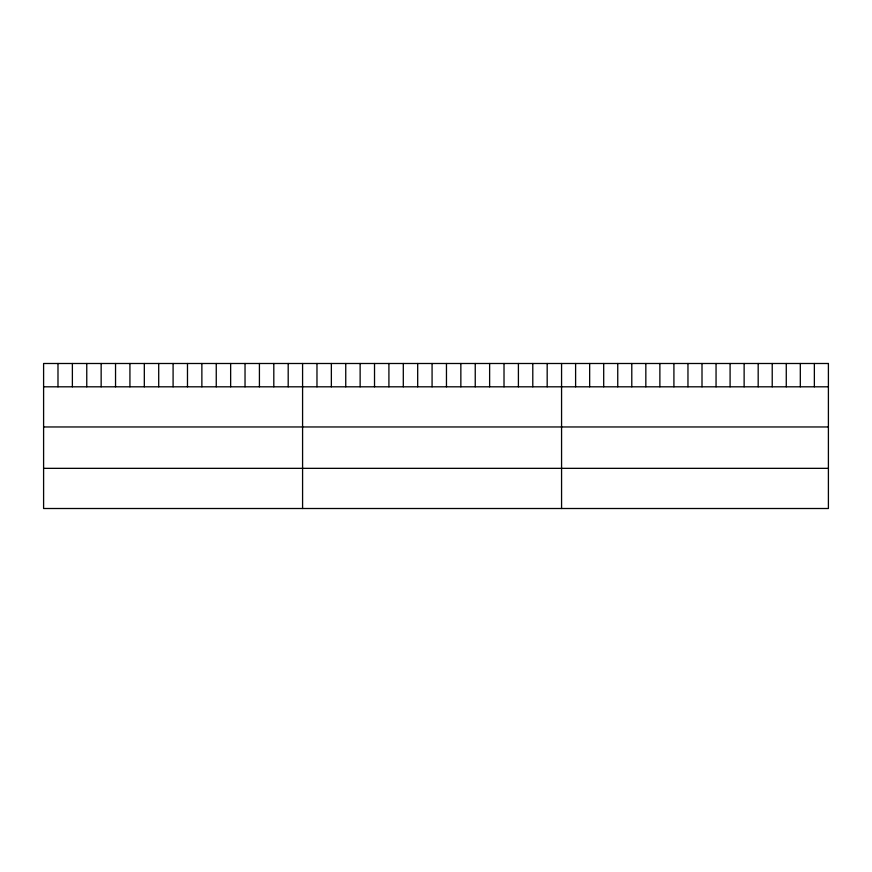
<?xml version="1.0" encoding="UTF-8"?>
<svg xmlns="http://www.w3.org/2000/svg" width="872" height="872" viewBox="0 0 872 872"><rect width="100%" height="100%" fill="white"/><g stroke="black" fill="none" stroke-linecap="round" stroke-linejoin="round"><path stroke-width="1.31" d="M43.6 386.808L828.4 386.808M43.6 426.964L828.4 426.964M43.6 468.34L828.4 468.34M814.361 363.493L814.361 386.808M800.311 363.493L800.311 386.808M786.272 363.493L786.272 386.808M772.221 363.493L772.221 386.808M758.182 363.493L758.182 386.808M744.132 363.493L744.132 386.808M730.093 363.493L730.093 386.808M716.054 363.493L716.054 386.808M702.004 363.493L702.004 386.808M687.964 363.493L687.964 386.808M673.914 363.493L673.914 386.808M659.875 363.493L659.875 386.808M645.836 363.493L645.836 386.808M631.786 363.493L631.786 386.808M617.747 363.493L617.747 386.808M603.697 363.493L603.697 386.808M589.657 363.493L589.657 386.808M575.607 363.493L575.607 386.808M561.568 363.493L561.568 508.507M547.18 363.493L547.18 386.808M532.792 363.493L532.792 386.808M518.404 363.493L518.404 386.808M504.016 363.493L504.016 386.808M489.628 363.493L489.628 386.808M475.24 363.493L475.24 386.808M460.852 363.493L460.852 386.808M446.464 363.493L446.464 386.808M432.076 363.493L432.076 386.808M417.688 363.493L417.688 386.808M403.3 363.493L403.3 386.808M388.912 363.493L388.912 386.808M374.524 363.493L374.524 386.808M360.136 363.493L360.136 386.808M345.748 363.493L345.748 386.808M331.36 363.493L331.36 386.808M316.972 363.493L316.972 386.808M302.584 363.493L302.584 508.507M288.196 363.493L288.196 386.808M273.808 363.493L273.808 386.808M259.42 363.493L259.42 386.808M245.032 363.493L245.032 386.808M230.644 363.493L230.644 386.808M216.256 363.493L216.256 386.808M201.868 363.493L201.868 386.808M187.48 363.493L187.48 386.808M173.092 363.493L173.092 386.808M158.704 363.493L158.704 386.808M144.316 363.493L144.316 386.808M129.928 363.493L129.928 386.808M115.54 363.493L115.54 386.808M101.152 363.493L101.152 386.808M86.764 363.493L86.764 386.808M72.376 363.493L72.376 386.808M57.988 363.493L57.988 386.808M828.4 363.493L43.6 363.493L43.6 508.507L828.4 508.507L828.4 363.493"/></g></svg>
